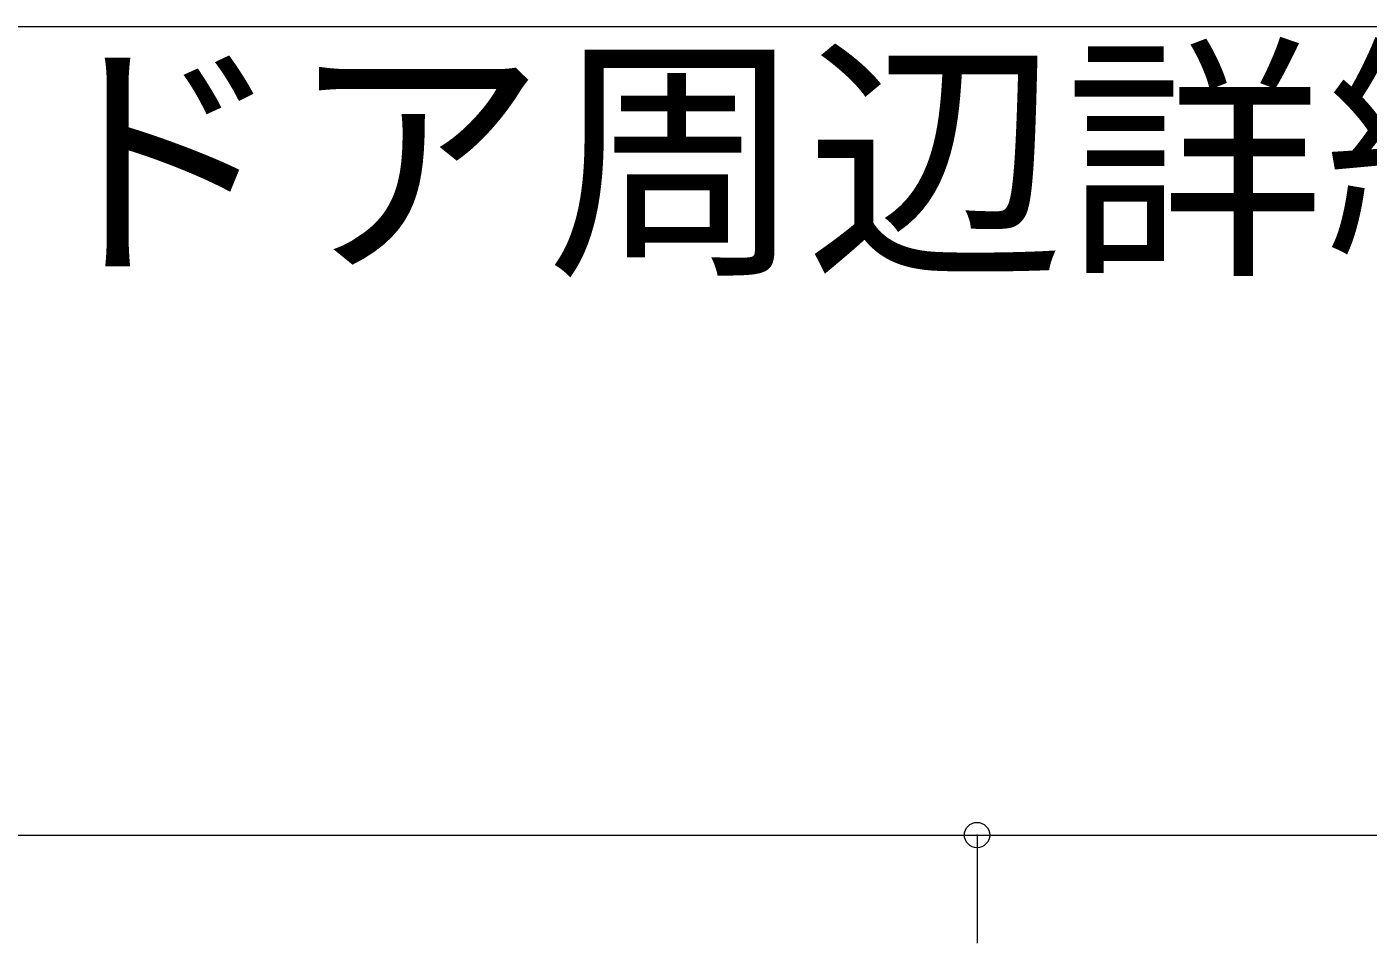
# Model space of a CAD drawing. Units: millimetres at full size, sheet at 1:50. Extents: x -17704 to 55037, y -1981 to 18549.
# Drawn here: x 2757 to 4081, y 2154 to 3058 of the extents above; entities that cross this region are included whole.
import ezdxf
from ezdxf.enums import TextEntityAlignment as Align

# ---------------------------------------------------------------- set-up
doc = ezdxf.new("R2010")
doc.units = ezdxf.units.MM
doc.header["$LTSCALE"] = 50
doc.header["$PDMODE"] = 32
doc.header["$PDSIZE"] = 25
doc.layers.add('F-0', color=7, linetype='Continuous', lineweight=18)
doc.styles.add('ＭＳ ゴシック', font='')
doc.styles.get('ＭＳ ゴシック').set_extended_font_data('MS Gothic')

msp = doc.modelspace()

# ---------------------------------------------------------------- linework, layer by layer
at = {"layer": 'F-0'}
for p, q in [((7032.99, 3058.39), (-2129.43, 3058.39)), ((895.12, 2260.5), (3695.12, 2260.5)), ((3695.12, 2260.5), (3695.12, 2153.73)), ((3695.12, 2260.5), (5695.12, 2260.5))]:
    msp.add_line(p, q, dxfattribs=at)
msp.add_point((3695.12, 2260.5), dxfattribs=at)

# ---------------------------------------------------------------- texts
at = {"layer": 'F-0', "style": 'ＭＳ ゴシック'}
msp.add_text('アルミ自動ドア周辺詳細図', height=187.7, dxfattribs=at).set_placement((1477.51, 2776.72), align=Align.BOTTOM_LEFT)

doc.saveas('drawing.dxf')
